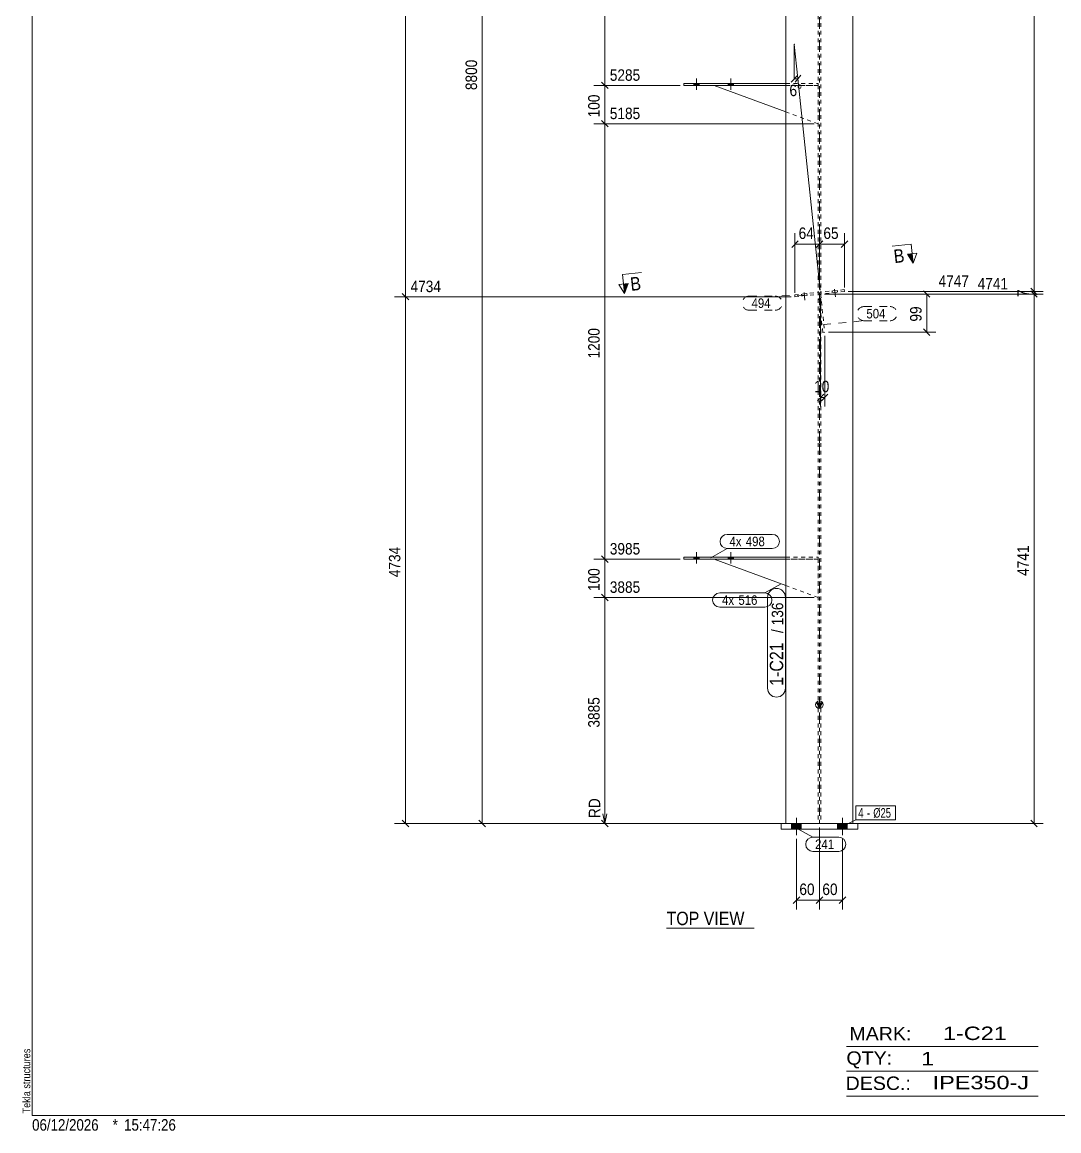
# Model space of a CAD drawing. Header units: millimetres. Extents: x 2 to 825, y 1 to 579.
# Drawn here: x 2.4 to 272.9, y 1 to 290.2 of the extents above; entities that cross this region are included whole.
import ezdxf

# ---------------------------------------------------------------- set-up
doc = ezdxf.new("R2010")
doc.units = ezdxf.units.MM
for name, pattern in [('XKITLINE00', [0]), ('XKITLINE01', [4, 1, -1, 1, -1]), ('XKITLINE02', [4, 2, -2]), ('XKITLINE03', [6, 3, -1, 1, -1])]:
    doc.linetypes.add(name, pattern=pattern)
for name, color, linetype, lineweight in [('Bolt', 3, 'Continuous', 0), ('BoltMark', 7, 'Continuous', 0), ('Dimensions', 7, 'Continuous', 0), ('DrawingSheet', 5, 'Continuous', 0), ('OtherObjectType', 7, 'Continuous', 0), ('Part', 2, 'Continuous', 0), ('PartMark', 7, 'Continuous', 0), ('Section', 6, 'Continuous', 0)]:
    doc.layers.add(name, color=color, linetype=linetype, lineweight=lineweight)
doc.styles.add('ARIAL', font='ARIAL.TTF')
doc.styles.add('ARIAL_NARROW', font='ARIALN.TTF')

# ---------------------------------------------------------------- blocks, each defined once
blk = doc.blocks.new('*A45')
at = {"layer": 'Bolt'}
for points in [[(177.65, 273.74), (177.65, 274.24), (179.05, 274.24), (179.05, 273.74)], [(177.65, 273.74), (177.65, 274.24), (179.05, 274.24), (179.05, 273.74)], [(186.65, 273.74), (186.65, 274.24), (188.05, 274.24), (188.05, 273.74)], [(186.65, 273.74), (186.65, 274.24), (188.05, 274.24), (188.05, 273.74)]]:
    blk.add_hatch(color=3, dxfattribs=at).paths.add_polyline_path(points, flags=17)
at = {"layer": 'Bolt', "color": 3, "linetype": 'XKITLINE00', "lineweight": 0}
for p, q in [((178.35, 272.58), (178.35, 275.58)), ((178.35, 272.58), (178.35, 275.58)), ((187.35, 272.58), (187.35, 275.58)), ((187.35, 272.58), (187.35, 275.58)), ((177.65, 273.74), (177.65, 274.24)), ((177.65, 273.74), (177.65, 274.24)), ((179.05, 273.74), (179.05, 274.24)), ((179.05, 273.74), (179.05, 274.24)), ((186.65, 273.74), (186.65, 274.24)), ((186.65, 273.74), (186.65, 274.24)), ((188.05, 273.74), (188.05, 274.24)), ((188.05, 273.74), (188.05, 274.24))]:
    blk.add_line(p, q, dxfattribs=at)
blk = doc.blocks.new('*A46')
at = {"layer": 'Bolt'}
for points in [[(177.65, 150.13), (177.65, 150.63), (179.05, 150.63), (179.05, 150.13)], [(177.65, 150.13), (177.65, 150.63), (179.05, 150.63), (179.05, 150.13)], [(186.65, 150.13), (186.65, 150.63), (188.05, 150.63), (188.05, 150.13)], [(186.65, 150.13), (186.65, 150.63), (188.05, 150.63), (188.05, 150.13)]]:
    blk.add_hatch(color=3, dxfattribs=at).paths.add_polyline_path(points, flags=17)
at = {"layer": 'Bolt', "color": 3, "linetype": 'XKITLINE00', "lineweight": 0}
for p, q in [((177.65, 150.13), (177.65, 150.63)), ((177.65, 150.13), (177.65, 150.63)), ((178.35, 148.97), (178.35, 151.97)), ((178.35, 148.97), (178.35, 151.97)), ((179.05, 150.13), (179.05, 150.63)), ((179.05, 150.13), (179.05, 150.63)), ((186.65, 150.13), (186.65, 150.63)), ((186.65, 150.13), (186.65, 150.63)), ((187.35, 148.97), (187.35, 151.97)), ((187.35, 148.97), (187.35, 151.97)), ((188.05, 150.13), (188.05, 150.63)), ((188.05, 150.13), (188.05, 150.63))]:
    blk.add_line(p, q, dxfattribs=at)
blk = doc.blocks.new('*A51')
at = {"layer": 'Bolt'}
for points in [[(205.7, 81.13), (205.7, 79.63), (203.2, 79.63), (203.2, 81.13)], [(205.7, 81.13), (205.7, 79.63), (203.2, 79.63), (203.2, 81.13)], [(217.7, 81.13), (217.7, 79.63), (215.2, 79.63), (215.2, 81.13)], [(217.7, 81.13), (217.7, 79.63), (215.2, 79.63), (215.2, 81.13)]]:
    blk.add_hatch(color=3, dxfattribs=at).paths.add_polyline_path(points, flags=17)
at = {"layer": 'Bolt', "color": 3, "linetype": 'XKITLINE00', "lineweight": 0}
for p, q in [((203.2, 81.13), (203.2, 79.63)), ((203.2, 81.13), (203.2, 79.63)), ((204.45, 82.63), (204.45, 78.13)), ((204.45, 82.63), (204.45, 78.13)), ((205.7, 81.13), (205.7, 79.63)), ((205.7, 81.13), (205.7, 79.63)), ((215.2, 81.13), (215.2, 79.63)), ((215.2, 81.13), (215.2, 79.63)), ((216.45, 82.63), (216.45, 78.13)), ((216.45, 82.63), (216.45, 78.13)), ((217.7, 81.13), (217.7, 79.63)), ((217.7, 81.13), (217.7, 79.63))]:
    blk.add_line(p, q, dxfattribs=at)
blk = doc.blocks.new('*A52')
at = {"layer": 'Bolt', "color": 3, "linetype": 'XKITLINE02', "lineweight": 0}
for p, q in [((206.67, 217.71), (206.35, 220.69)), ((206.67, 217.71), (206.35, 220.69)), ((213.8, 219.63), (213.75, 220.13)), ((213.8, 219.63), (213.75, 220.13)), ((214.62, 218.55), (214.31, 221.53)), ((214.62, 218.55), (214.31, 221.53)), ((215.2, 219.78), (215.14, 220.27)), ((215.2, 219.78), (215.14, 220.27)), ((205.85, 218.79), (205.79, 219.29)), ((205.85, 218.79), (205.79, 219.29)), ((207.24, 218.94), (207.19, 219.44)), ((207.24, 218.94), (207.19, 219.44))]:
    blk.add_line(p, q, dxfattribs=at)
blk = doc.blocks.new('*A53')
at = {"layer": 'Part'}
blk.add_hatch(color=2, dxfattribs=at).paths.add_polyline_path([(209.65, 112.64), (211.25, 112.64), (210.45, 111.24)], flags=17)
at = {"layer": 'Part', "color": 2, "linetype": 'XKITLINE00', "lineweight": 0}
for p, q in [((201.7, 180.51), (201.7, 304.02)), ((219.2, 180.51), (219.2, 304.02)), ((201.7, 111.33), (201.7, 180.41)), ((219.2, 111.33), (219.2, 180.41)), ((201.7, 81.13), (201.7, 111.23)), ((210.45, 111.24), (209.65, 112.64)), ((209.65, 112.64), (211.25, 112.64)), ((211.25, 112.64), (210.45, 111.24)), ((219.2, 81.13), (219.2, 111.23))]:
    blk.add_line(p, q, dxfattribs=at)
at = {"layer": 'Part', "color": 7, "linetype": 'XKITLINE01', "lineweight": 0}
for p, q in [((210.1, 304.02), (210.1, 180.51)), ((210.8, 304.02), (210.8, 180.51)), ((210.1, 180.41), (210.1, 111.33)), ((210.8, 180.41), (210.8, 111.33)), ((210.1, 111.23), (210.1, 81.13)), ((210.8, 111.23), (210.8, 81.13)), ((201.7, 81.13), (219.2, 81.13))]:
    blk.add_line(p, q, dxfattribs=at)
at = {"layer": 'Part', "color": 7, "linetype": 'XKITLINE03', "lineweight": 0}
for p, q in [((210.45, 180.51), (210.45, 304.02)), ((210.45, 111.33), (210.45, 180.41)), ((210.45, 71.13), (210.45, 111.23))]:
    blk.add_line(p, q, dxfattribs=at)
at = {"layer": 'Part', "color": 2, "linetype": 'XKITLINE00', "lineweight": 0}
blk.add_circle((210.45, 112.14), 1, dxfattribs=at)
blk = doc.blocks.new('*A58')
at = {"layer": 'Part', "color": 2, "linetype": 'XKITLINE00', "lineweight": 0}
blk.add_line((201.7, 266.84), (182.95, 273.74), dxfattribs=at)
at = {"layer": 'Part', "color": 7, "linetype": 'XKITLINE01', "lineweight": 0}
for p, q in [((182.95, 273.74), (210.1, 273.74)), ((210.1, 273.74), (210.1, 263.74)), ((210.1, 263.74), (201.7, 266.84))]:
    blk.add_line(p, q, dxfattribs=at)
blk = doc.blocks.new('*A59')
at = {"layer": 'Part', "color": 2, "linetype": 'XKITLINE00', "lineweight": 0}
for p, q in [((175.1, 274.24), (201.7, 274.24)), ((175.1, 274.24), (175.1, 273.74)), ((175.1, 273.74), (201.7, 273.74))]:
    blk.add_line(p, q, dxfattribs=at)
at = {"layer": 'Part', "color": 7, "linetype": 'XKITLINE01', "lineweight": 0}
for p, q in [((201.7, 274.24), (210.1, 274.24)), ((201.7, 273.74), (210.1, 273.74)), ((210.1, 274.24), (210.1, 273.74))]:
    blk.add_line(p, q, dxfattribs=at)
blk = doc.blocks.new('*A60')
at = {"layer": 'Part', "color": 2, "linetype": 'XKITLINE00', "lineweight": 0}
blk.add_line((201.7, 143.23), (182.95, 150.13), dxfattribs=at)
at = {"layer": 'Part', "color": 7, "linetype": 'XKITLINE01', "lineweight": 0}
for p, q in [((182.95, 150.13), (210.1, 150.13)), ((210.1, 150.13), (210.1, 140.13)), ((210.1, 140.13), (201.7, 143.23))]:
    blk.add_line(p, q, dxfattribs=at)
blk = doc.blocks.new('*A61')
at = {"layer": 'Part', "color": 2, "linetype": 'XKITLINE00', "lineweight": 0}
for p, q in [((175.1, 150.63), (201.7, 150.63)), ((175.1, 150.63), (175.1, 150.13)), ((175.1, 150.13), (201.7, 150.13))]:
    blk.add_line(p, q, dxfattribs=at)
at = {"layer": 'Part', "color": 7, "linetype": 'XKITLINE01', "lineweight": 0}
for p, q in [((201.7, 150.63), (210.1, 150.63)), ((210.1, 150.63), (210.1, 150.13)), ((201.7, 150.13), (210.1, 150.13))]:
    blk.add_line(p, q, dxfattribs=at)
blk = doc.blocks.new('*A74')
at = {"layer": 'Part', "color": 2, "linetype": 'XKITLINE00', "lineweight": 0}
for p, q in [((200.45, 79.63), (200.45, 81.13)), ((200.45, 81.13), (220.45, 81.13)), ((220.45, 81.13), (220.45, 79.63)), ((220.45, 79.63), (200.45, 79.63))]:
    blk.add_line(p, q, dxfattribs=at)
blk = doc.blocks.new('*A75')
at = {"layer": 'Part', "color": 7, "linetype": 'XKITLINE01', "lineweight": 0}
for p, q in [((216.93, 220.46), (204, 219.1)), ((216.99, 219.97), (204.06, 218.6)), ((216.99, 219.97), (216.93, 220.46)), ((204.06, 218.6), (204, 219.1))]:
    blk.add_line(p, q, dxfattribs=at)
blk = doc.blocks.new('*A76')
at = {"layer": 'Part', "color": 7, "linetype": 'XKITLINE01', "lineweight": 0}
for p, q in [((210.27, 219.26), (210.77, 219.31)), ((210.27, 219.26), (210.77, 219.31)), ((211.32, 209.31), (210.27, 219.26)), ((210.77, 219.31), (211.82, 209.37)), ((211.82, 209.37), (211.32, 209.31))]:
    blk.add_line(p, q, dxfattribs=at)
blk = doc.blocks.new('*A106')
at = {"layer": 'DrawingSheet', "color": 5, "linetype": 'XKITLINE00', "lineweight": 0}
for p, q in [((5, 579), (5, 5)), ((5, 5), (825, 5))]:
    blk.add_line(p, q, dxfattribs=at)
at = {"layer": 'DrawingSheet', "color": 5, "style": 'ARIAL', "width": 0.85}
blk.add_text('Tekla structures', height=2, rotation=90, dxfattribs=at).set_placement((4.5, 5.5))
blk = doc.blocks.new('*A110')
at = {"layer": 'OtherObjectType', "color": 6, "linetype": 'XKITLINE00', "lineweight": 0}
for p, q in [((217.5, 23), (267.5, 23)), ((217.5, 16.5), (267.5, 16.5)), ((217.5, 10), (267.5, 10))]:
    blk.add_line(p, q, dxfattribs=at)
at = {"layer": 'OtherObjectType', "color": 6, "style": 'ARIAL_NARROW'}
for s, width, p in [('MARK:', 1.275, (218.27, 24.58)), ('1-C21', 1.525501, (242.69, 24.65)), ('QTY:', 1.275, (217.5, 18.19)), ('1', 1.525501, (236.99, 18.05)), ('DESC.:', 1.275, (217.29, 11.63)), ('IPE350-J', 1.525501, (240, 11.79))]:
    blk.add_text(s, height=3.5, dxfattribs=dict(at, width=width)).set_placement(p)
blk = doc.blocks.new('*A113')
at = {"layer": 'OtherObjectType', "color": 7, "style": 'ARIAL_NARROW', "width": 1.008832}
for s, p in [('06/12/2026', (4.99, 1)), ('*', (26, 1)), ('15:47:26', (29, 1))]:
    blk.add_text(s, height=3, dxfattribs=at).set_placement(p)
blk = doc.blocks.new('*A155')
at = {"layer": 'Dimensions', "color": 7, "linetype": 'XKITLINE00', "lineweight": 0}
for p, q in [((210.45, 80.13), (210.45, 58.73)), ((204.45, 77.13), (204.45, 58.73)), ((205.3, 61.98), (203.6, 60.28)), ((204.45, 61.13), (210.45, 61.13)), ((211.3, 61.98), (209.6, 60.28))]:
    blk.add_line(p, q, dxfattribs=at)
at = {"layer": 'Dimensions', "color": 3}
for p in [(204.45, 61.13), (210.45, 61.13)]:
    blk.add_point(p, dxfattribs=at)
at = {"layer": 'Dimensions', "color": 3, "style": 'ARIAL', "width": 0.85}
blk.add_text('60', height=3, dxfattribs=at).set_placement((205.22, 62.48))
blk = doc.blocks.new('*A156')
at = {"layer": 'Dimensions', "color": 7, "linetype": 'XKITLINE00', "lineweight": 0}
for p, q in [((210.45, 80.13), (210.45, 58.73)), ((216.45, 77.13), (216.45, 58.73)), ((211.3, 61.98), (209.6, 60.28)), ((210.45, 61.13), (216.45, 61.13)), ((217.3, 61.98), (215.6, 60.28))]:
    blk.add_line(p, q, dxfattribs=at)
at = {"layer": 'Dimensions', "color": 3}
for p in [(210.45, 61.13), (216.45, 61.13)]:
    blk.add_point(p, dxfattribs=at)
at = {"layer": 'Dimensions', "color": 3, "style": 'ARIAL', "width": 0.85}
blk.add_text('60', height=3, dxfattribs=at).set_placement((211.22, 62.48))
blk = doc.blocks.new('*A157')
at = {"layer": 'PartMark', "color": 7, "linetype": 'XKITLINE00', "lineweight": 0}
for p, q in [((204.48, 79.96), (208.72, 77.57)), ((208.72, 77.57), (215.48, 77.57)), ((208.72, 73.87), (215.48, 73.87))]:
    blk.add_line(p, q, dxfattribs=at)
for centre, start, end in [((208.72, 75.72), 90, 270), ((215.48, 75.72), 270, 90)]:
    blk.add_arc(centre, 1.85, start, end, dxfattribs=at)
at = {"layer": 'PartMark', "color": 3, "style": 'ARIAL', "width": 0.85}
blk.add_text('241', height=2.5, dxfattribs=at).set_placement((209.32, 74.47))
blk = doc.blocks.new('*A166')
at = {"layer": 'PartMark', "color": 7, "linetype": 'XKITLINE00', "lineweight": 0}
for p, q in [((196.9, 116.48), (196.9, 140.13)), ((201.6, 116.48), (201.6, 140.13))]:
    blk.add_line(p, q, dxfattribs=at)
for centre, start, end in [((199.25, 140.13), 0, 180), ((199.25, 116.48), 180, 0)]:
    blk.add_arc(centre, 2.35, start, end, dxfattribs=at)
at = {"layer": 'PartMark', "color": 3, "style": 'ARIAL', "width": 0.85}
for s, p in [('136', (201, 132.86)), ('/', (201, 130.84))]:
    blk.add_text(s, height=3, rotation=90.0002, dxfattribs=at).set_placement(p)
at = {"layer": 'PartMark', "color": 1, "style": 'ARIAL', "width": 0.85}
blk.add_text('1-C21', height=3.5, rotation=90.0002, dxfattribs=at).set_placement((201, 117.08))
blk = doc.blocks.new('*A168')
at = {"layer": 'PartMark', "color": 7, "linetype": 'XKITLINE00', "lineweight": 0}
for p, q in [((186.37, 156.6), (198.16, 156.6)), ((182.13, 150.5), (186.37, 152.9)), ((186.37, 152.9), (198.16, 152.9))]:
    blk.add_line(p, q, dxfattribs=at)
for centre, start, end in [((186.37, 154.75), 90, 270), ((198.16, 154.75), 270, 90)]:
    blk.add_arc(centre, 1.85, start, end, dxfattribs=at)
at = {"layer": 'PartMark', "color": 3, "style": 'ARIAL', "width": 0.85}
for s, p in [('4x', (186.97, 153.5)), ('498', (191.24, 153.5))]:
    blk.add_text(s, height=2.5, dxfattribs=at).set_placement(p)
blk = doc.blocks.new('*A169')
at = {"layer": 'PartMark', "color": 7, "linetype": 'XKITLINE00', "lineweight": 0}
for p, q in [((200.47, 143.69), (196.22, 141.3)), ((184.44, 141.3), (196.22, 141.3)), ((184.44, 137.6), (196.22, 137.6))]:
    blk.add_line(p, q, dxfattribs=at)
for centre, start, end in [((184.44, 139.45), 90, 270), ((196.22, 139.45), 270, 90)]:
    blk.add_arc(centre, 1.85, start, end, dxfattribs=at)
at = {"layer": 'PartMark', "color": 3, "style": 'ARIAL', "width": 0.85}
for s, p in [('4x', (185.04, 138.2)), ('516', (189.31, 138.2))]:
    blk.add_text(s, height=2.5, dxfattribs=at).set_placement(p)
blk = doc.blocks.new('*A170')
at = {"layer": 'Section'}
for points in [[(234.65, 229.87), (234.91, 227.39), (233.4, 229.74)], [(160.57, 222.06), (159.59, 219.44), (159.33, 221.93)]]:
    blk.add_hatch(color=3, dxfattribs=at).paths.add_polyline_path(points, flags=17)
at = {"layer": 'Section', "color": 1, "linetype": 'XKITLINE00', "lineweight": 0}
for p, q in [((234.38, 232.36), (229.41, 231.83)), ((234.38, 232.36), (234.91, 227.39)), ((159.07, 224.42), (164.04, 224.94)), ((159.07, 224.42), (159.59, 219.44))]:
    blk.add_line(p, q, dxfattribs=at)
at = {"layer": 'Section', "color": 3, "linetype": 'XKITLINE00', "lineweight": 0}
for p, q in [((233.4, 229.74), (235.89, 230)), ((234.91, 227.39), (233.4, 229.74)), ((235.89, 230), (234.91, 227.39)), ((160.57, 222.06), (158.09, 221.8)), ((159.59, 219.44), (158.09, 221.8)), ((159.59, 219.44), (160.57, 222.06))]:
    blk.add_line(p, q, dxfattribs=at)
at = {"layer": 'Section', "color": 7, "style": 'ARIAL', "width": 0.85}
for p in [(230.02, 227.37), (161.28, 220.12)]:
    blk.add_text('B', height=3.5, rotation=6.0218, dxfattribs=at).set_placement(p)
blk = doc.blocks.new('*A171')
at = {"layer": 'OtherObjectType', "color": 7, "linetype": 'XKITLINE00', "lineweight": 0}
blk.add_line((170.56, 53.88), (193.39, 53.88), dxfattribs=at)
at = {"layer": 'OtherObjectType', "color": 7, "style": 'ARIAL', "width": 0.85}
blk.add_text('TOP VIEW', height=3.5, dxfattribs=at).set_placement((170.56, 54.63))
blk = doc.blocks.new('*A172')
at = {"layer": 'Dimensions', "color": 7, "linetype": 'XKITLINE00', "lineweight": 0}
for p, q in [((204.84, 275.51), (203.9, 284.46)), ((203.9, 275.46), (203.9, 284.46)), ((203.05, 274.61), (204.75, 276.31)), ((204.09, 274.58), (205.6, 276.45)), ((210.67, 220.31), (204.84, 275.51))]:
    blk.add_line(p, q, dxfattribs=at)
blk.add_arc((203.9, 284.46), 9, 270, 276.02, dxfattribs=at)
at = {"layer": 'Dimensions', "color": 7}
for p in [(203.9, 284.46), (203.9, 275.46), (204.84, 275.51)]:
    blk.add_point(p, dxfattribs=at)
at = {"layer": 'Dimensions', "color": 3, "style": 'ARIAL', "width": 0.85}
blk.add_text('6°', height=3, rotation=3.008, dxfattribs=at).set_placement((202.7, 270.88))
blk = doc.blocks.new('*A173')
at = {"layer": 'Dimensions', "color": 7, "linetype": 'XKITLINE00', "lineweight": 0}
for p, q in [((204.06, 219.6), (204.06, 235.18)), ((210.45, 220.97), (210.45, 235.18)), ((204.91, 233.18), (203.21, 231.48)), ((204.06, 232.33), (210.45, 232.33)), ((211.3, 233.18), (209.6, 231.48))]:
    blk.add_line(p, q, dxfattribs=at)
at = {"layer": 'Dimensions', "color": 3}
for p in [(204.06, 232.33), (210.45, 232.33)]:
    blk.add_point(p, dxfattribs=at)
at = {"layer": 'Dimensions', "color": 3, "style": 'ARIAL', "width": 0.85}
blk.add_text('64', height=3, dxfattribs=at).set_placement((205.03, 233.68))
blk = doc.blocks.new('*A174')
at = {"layer": 'Dimensions', "color": 7, "linetype": 'XKITLINE00', "lineweight": 0}
for p, q in [((210.45, 220.97), (210.45, 235.18)), ((216.99, 220.97), (216.99, 235.18)), ((211.3, 233.18), (209.6, 231.48)), ((210.45, 232.33), (216.99, 232.33)), ((217.83, 233.18), (216.14, 231.48))]:
    blk.add_line(p, q, dxfattribs=at)
at = {"layer": 'Dimensions', "color": 3}
for p in [(210.45, 232.33), (216.99, 232.33)]:
    blk.add_point(p, dxfattribs=at)
at = {"layer": 'Dimensions', "color": 3, "style": 'ARIAL', "width": 0.85}
blk.add_text('65', height=3, dxfattribs=at).set_placement((211.49, 233.68))
blk = doc.blocks.new('*A179')
at = {"layer": 'Dimensions', "color": 7, "linetype": 'XKITLINE00', "lineweight": 0}
for p, q in [((210.77, 218.31), (210.77, 189.93)), ((211.82, 208.37), (211.82, 189.93)), ((211.62, 193.18), (209.92, 191.48)), ((210.77, 192.33), (211.82, 192.33)), ((212.67, 193.18), (210.97, 191.48))]:
    blk.add_line(p, q, dxfattribs=at)
at = {"layer": 'Dimensions', "color": 3}
for p in [(210.77, 192.33), (211.82, 192.33)]:
    blk.add_point(p, dxfattribs=at)
at = {"layer": 'Dimensions', "color": 3, "style": 'ARIAL', "width": 0.85}
blk.add_text('10', height=3, dxfattribs=at).set_placement((209.07, 193.68))
blk = doc.blocks.new('*A181')
at = {"layer": 'Dimensions', "color": 7, "linetype": 'XKITLINE00', "lineweight": 0}
for p, q in [((203.06, 218.6), (99.6, 218.6)), ((101.6, 219.45), (103.3, 217.75)), ((102.45, 81.13), (102.45, 218.6)), ((200.7, 81.13), (99.6, 81.13)), ((101.6, 81.98), (103.3, 80.28))]:
    blk.add_line(p, q, dxfattribs=at)
at = {"layer": 'Dimensions', "color": 3}
for p in [(102.45, 218.6), (102.45, 81.13)]:
    blk.add_point(p, dxfattribs=at)
at = {"layer": 'Dimensions', "color": 3, "style": 'ARIAL', "width": 0.85}
blk.add_text('4734', height=3, dxfattribs=at).set_placement((103.75, 219.8))
blk.add_text('4734', height=3, rotation=90.0002, dxfattribs=at).set_placement((101.1, 145.42))
blk = doc.blocks.new('*A182')
at = {"layer": 'Dimensions', "color": 7, "linetype": 'XKITLINE00', "lineweight": 0}
for p, q in [((200.7, 501.8), (99.6, 501.8)), ((101.6, 502.65), (103.3, 500.96)), ((102.45, 218.6), (102.45, 501.8)), ((203.06, 218.6), (99.6, 218.6)), ((101.6, 219.45), (103.3, 217.75))]:
    blk.add_line(p, q, dxfattribs=at)
at = {"layer": 'Dimensions', "color": 3}
for p in [(102.45, 501.8), (102.45, 218.6)]:
    blk.add_point(p, dxfattribs=at)
at = {"layer": 'Dimensions', "color": 3, "style": 'ARIAL', "width": 0.85}
blk.add_text('9090', height=3, dxfattribs=at).set_placement((103.75, 503))
blk.add_text('4356', height=3, rotation=90.0002, dxfattribs=at).set_placement((101.1, 355.75))
blk = doc.blocks.new('*A183')
at = {"layer": 'Dimensions', "color": 7, "linetype": 'XKITLINE00', "lineweight": 0}
for p, q in [((265.6, 220.16), (267.3, 218.46)), ((211.77, 219.31), (268.85, 219.31)), ((266.45, 81.13), (266.45, 219.31)), ((220.2, 81.13), (268.85, 81.13)), ((265.6, 81.98), (267.3, 80.28))]:
    blk.add_line(p, q, dxfattribs=at)
at = {"layer": 'Dimensions', "color": 3}
for p in [(266.45, 219.31), (266.45, 81.13)]:
    blk.add_point(p, dxfattribs=at)
at = {"layer": 'Dimensions', "color": 3, "style": 'ARIAL', "width": 0.85}
blk.add_text('4741', height=3, dxfattribs=at).set_placement((251.75, 220.51))
blk.add_text('4741', height=3, rotation=90.0002, dxfattribs=at).set_placement((265.1, 145.77))
blk = doc.blocks.new('*A184')
at = {"layer": 'Dimensions', "color": 7, "linetype": 'XKITLINE00', "lineweight": 0}
for p, q in [((217.99, 219.97), (268.85, 219.97)), ((265.6, 220.81), (267.3, 219.12)), ((265.6, 220.16), (267.3, 218.46)), ((266.45, 219.31), (266.45, 219.97)), ((211.77, 219.31), (268.85, 219.31))]:
    blk.add_line(p, q, dxfattribs=at)
at = {"layer": 'Dimensions', "color": 3}
for p in [(266.45, 219.97), (266.45, 219.31)]:
    blk.add_point(p, dxfattribs=at)
at = {"layer": 'Dimensions', "color": 3, "style": 'ARIAL', "width": 0.85}
blk.add_text('4747', height=3, dxfattribs=at).set_placement((241.55, 221.17))
blk.add_text('7', height=3, rotation=90.0002, dxfattribs=at).set_placement((265.1, 218.53))
blk = doc.blocks.new('*A185')
at = {"layer": 'Dimensions', "color": 7, "linetype": 'XKITLINE00', "lineweight": 0}
for p, q in [((220.2, 501.8), (268.85, 501.8)), ((265.6, 502.65), (267.3, 500.96)), ((266.45, 219.97), (266.45, 501.8)), ((217.99, 219.97), (268.85, 219.97)), ((265.6, 220.81), (267.3, 219.12))]:
    blk.add_line(p, q, dxfattribs=at)
at = {"layer": 'Dimensions', "color": 3}
for p in [(266.45, 501.8), (266.45, 219.97)]:
    blk.add_point(p, dxfattribs=at)
at = {"layer": 'Dimensions', "color": 3, "style": 'ARIAL', "width": 0.85}
blk.add_text('9090', height=3, dxfattribs=at).set_placement((256.25, 503))
blk.add_text('4343', height=3, rotation=90.0002, dxfattribs=at).set_placement((265.1, 356.44))
blk = doc.blocks.new('*A186')
at = {"layer": 'Dimensions', "color": 7, "linetype": 'XKITLINE00', "lineweight": 0}
for p, q in [((122.45, 81.13), (122.45, 472.8)), ((200.7, 81.13), (119.6, 81.13)), ((121.6, 81.98), (123.3, 80.28))]:
    blk.add_line(p, q, dxfattribs=at)
at = {"layer": 'Dimensions', "color": 3}
blk.add_point((122.45, 81.13), dxfattribs=at)
at = {"layer": 'Dimensions', "color": 3, "style": 'ARIAL', "width": 0.85}
blk.add_text('8800', height=3, rotation=90.0002, dxfattribs=at).set_placement((121.1, 272.52))
blk = doc.blocks.new('*A191')
at = {"layer": 'Dimensions', "color": 7, "linetype": 'XKITLINE00', "lineweight": 0}
for p, q in [((209.1, 140.13), (151.6, 140.13)), ((153.6, 140.98), (155.3, 139.28)), ((154.45, 81.13), (154.45, 140.13)), ((154.45, 88.36), (154.45, 81.13)), ((200.7, 81.13), (149.95, 81.13)), ((200.7, 81.13), (151.6, 81.13)), ((153.6, 81.98), (155.3, 80.28)), ((153.95, 83.63), (154.45, 81.13)), ((154.95, 83.63), (154.45, 81.13))]:
    blk.add_line(p, q, dxfattribs=at)
at = {"layer": 'Dimensions', "color": 3}
for p in [(154.45, 140.13), (154.45, 81.13)]:
    blk.add_point(p, dxfattribs=at)
at = {"layer": 'Dimensions', "color": 7}
blk.add_point((154.45, 81.13), dxfattribs=at)
at = {"layer": 'Dimensions', "color": 3, "style": 'ARIAL', "width": 0.85}
blk.add_text('3885', height=3, dxfattribs=at).set_placement((155.75, 141.33))
for s, p in [('3885', (153.1, 106.18)), ('RD', (153.25, 82.58))]:
    blk.add_text(s, height=3, rotation=90.0002, dxfattribs=at).set_placement(p)
blk = doc.blocks.new('*A192')
at = {"layer": 'Dimensions', "color": 7, "linetype": 'XKITLINE00', "lineweight": 0}
for p, q in [((153.6, 150.98), (155.3, 149.28)), ((174.1, 150.13), (151.6, 150.13)), ((154.45, 140.13), (154.45, 150.13)), ((209.1, 140.13), (151.6, 140.13)), ((153.6, 140.98), (155.3, 139.28))]:
    blk.add_line(p, q, dxfattribs=at)
at = {"layer": 'Dimensions', "color": 3}
for p in [(154.45, 150.13), (154.45, 140.13)]:
    blk.add_point(p, dxfattribs=at)
at = {"layer": 'Dimensions', "color": 3, "style": 'ARIAL', "width": 0.85}
blk.add_text('3985', height=3, dxfattribs=at).set_placement((155.75, 151.33))
blk.add_text('100', height=3, rotation=90.0002, dxfattribs=at).set_placement((153.1, 141.8))
blk = doc.blocks.new('*A193')
at = {"layer": 'Dimensions', "color": 7, "linetype": 'XKITLINE00', "lineweight": 0}
for p, q in [((209.1, 263.74), (151.6, 263.74)), ((153.6, 264.59), (155.3, 262.9)), ((154.45, 150.13), (154.45, 263.74)), ((153.6, 150.98), (155.3, 149.28)), ((174.1, 150.13), (151.6, 150.13))]:
    blk.add_line(p, q, dxfattribs=at)
at = {"layer": 'Dimensions', "color": 3}
for p in [(154.45, 263.74), (154.45, 150.13)]:
    blk.add_point(p, dxfattribs=at)
at = {"layer": 'Dimensions', "color": 3, "style": 'ARIAL', "width": 0.85}
blk.add_text('5185', height=3, dxfattribs=at).set_placement((155.75, 264.94))
blk.add_text('1200', height=3, rotation=90.0002, dxfattribs=at).set_placement((153.1, 202.49))
blk = doc.blocks.new('*A194')
at = {"layer": 'Dimensions', "color": 7, "linetype": 'XKITLINE00', "lineweight": 0}
for p, q in [((174.1, 273.74), (151.6, 273.74)), ((153.6, 274.59), (155.3, 272.9)), ((154.45, 263.74), (154.45, 273.74)), ((209.1, 263.74), (151.6, 263.74)), ((153.6, 264.59), (155.3, 262.9))]:
    blk.add_line(p, q, dxfattribs=at)
at = {"layer": 'Dimensions', "color": 3}
for p in [(154.45, 273.74), (154.45, 263.74)]:
    blk.add_point(p, dxfattribs=at)
at = {"layer": 'Dimensions', "color": 3, "style": 'ARIAL', "width": 0.85}
blk.add_text('5285', height=3, dxfattribs=at).set_placement((155.75, 274.94))
blk.add_text('100', height=3, rotation=90.0002, dxfattribs=at).set_placement((153.1, 265.41))
blk = doc.blocks.new('*A195')
at = {"layer": 'Dimensions', "color": 7, "linetype": 'XKITLINE00', "lineweight": 0}
for p, q in [((209.1, 332.92), (151.6, 332.92)), ((153.6, 333.77), (155.3, 332.08)), ((154.45, 273.74), (154.45, 332.92)), ((174.1, 273.74), (151.6, 273.74)), ((153.6, 274.59), (155.3, 272.9))]:
    blk.add_line(p, q, dxfattribs=at)
at = {"layer": 'Dimensions', "color": 3}
for p in [(154.45, 332.92), (154.45, 273.74)]:
    blk.add_point(p, dxfattribs=at)
at = {"layer": 'Dimensions', "color": 3, "style": 'ARIAL', "width": 0.85}
blk.add_text('6485', height=3, dxfattribs=at).set_placement((155.75, 334.12))
blk.add_text('1200', height=3, rotation=90.0002, dxfattribs=at).set_placement((153.1, 298.88))
blk = doc.blocks.new('*A202')
at = {"layer": 'Dimensions', "color": 7, "linetype": 'XKITLINE00', "lineweight": 0}
for p, q in [((237.6, 220.16), (239.3, 218.46)), ((211.77, 219.31), (240.85, 219.31)), ((238.45, 209.37), (238.45, 219.31)), ((212.82, 209.37), (240.85, 209.37)), ((237.6, 210.21), (239.3, 208.52))]:
    blk.add_line(p, q, dxfattribs=at)
at = {"layer": 'Dimensions', "color": 3}
for p in [(238.45, 219.31), (238.45, 209.37)]:
    blk.add_point(p, dxfattribs=at)
at = {"layer": 'Dimensions', "color": 3, "style": 'ARIAL', "width": 0.85}
blk.add_text('99', height=3, rotation=90.0002, dxfattribs=at).set_placement((237.1, 212.11))
blk = doc.blocks.new('*A204')
at = {"layer": 'BoltMark', "color": 7, "linetype": 'XKITLINE00', "lineweight": 0}
for p, q in [((219.99, 85.77), (230.28, 85.77)), ((219.99, 82.07), (219.99, 85.77)), ((230.28, 82.07), (230.28, 85.77)), ((216.45, 80.38), (219.99, 82.07)), ((219.99, 82.07), (230.28, 82.07))]:
    blk.add_line(p, q, dxfattribs=at)
at = {"layer": 'BoltMark', "color": 3, "style": 'ARIAL_NARROW', "width": 0.85}
for s, p in [('4', (220.59, 82.67)), ('Ø25', (224.51, 82.67)), ('-', (222.86, 82.67))]:
    blk.add_text(s, height=2.5, dxfattribs=at).set_placement(p)
blk = doc.blocks.new('*A206')
at = {"layer": 'PartMark', "color": 7, "linetype": 'XKITLINE02', "lineweight": 0}
for p, q in [((222.11, 216.04), (228.87, 216.04)), ((211.48, 211.34), (222.11, 212.34)), ((222.11, 212.34), (228.87, 212.34))]:
    blk.add_line(p, q, dxfattribs=at)
for centre, start, end in [((222.11, 214.19), 90, 270), ((228.87, 214.19), 270, 90)]:
    blk.add_arc(centre, 1.85, start, end, dxfattribs=at)
at = {"layer": 'PartMark', "color": 3, "style": 'ARIAL', "width": 0.85}
blk.add_text('504', height=2.5, dxfattribs=at).set_placement((222.71, 212.94))
blk = doc.blocks.new('*A207')
at = {"layer": 'PartMark', "color": 7, "linetype": 'XKITLINE02', "lineweight": 0}
for p, q in [((192.14, 218.78), (198.9, 218.78)), ((206.63, 219), (198.9, 218.78)), ((192.14, 215.08), (198.9, 215.08))]:
    blk.add_line(p, q, dxfattribs=at)
for centre, start, end in [((192.14, 216.93), 90, 270), ((198.9, 216.93), 270, 90)]:
    blk.add_arc(centre, 1.85, start, end, dxfattribs=at)
at = {"layer": 'PartMark', "color": 3, "style": 'ARIAL', "width": 0.85}
blk.add_text('494', height=2.5, dxfattribs=at).set_placement((192.74, 215.68))

msp = doc.modelspace()

# ---------------------------------------------------------------- block references
at = {"lineweight": 0}
for name in ['*A106', '*A182', '*A185', '*A186', '*A195', '*A172', '*A194', '*A45', '*A59', '*A58', '*A193', '*A173', '*A174', '*A170', '*A181', '*A184', '*A183', '*A75', '*A52', '*A202', '*A207', '*A179', '*A76', '*A206', '*A168', '*A192', '*A61', '*A46', '*A60', '*A191', '*A169', '*A166', '*A204', '*A74', '*A51', '*A155', '*A157', '*A156', '*A171', '*A110', '*A113']:
    msp.add_blockref(name, (0, 0), dxfattribs=at)
at = {"layer": 'Part', "lineweight": 0}
msp.add_blockref('*A53', (0, 0), dxfattribs=at)

doc.saveas('drawing.dxf')
